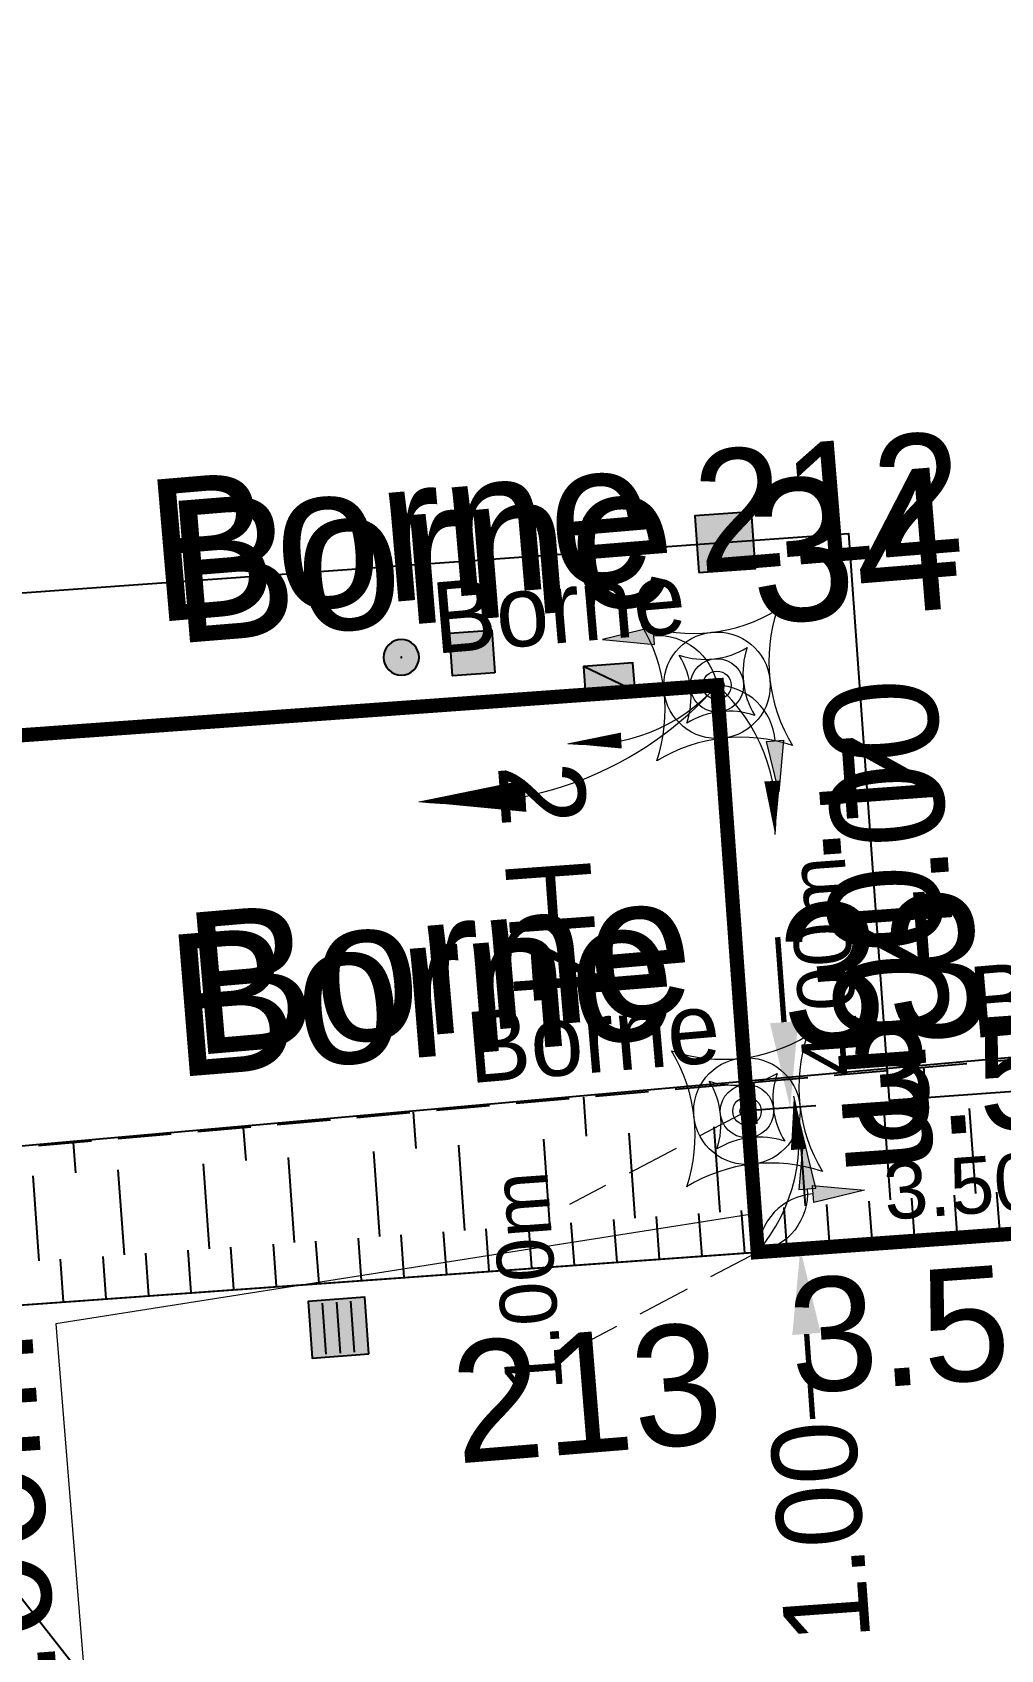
# Model space of a CAD drawing. Header units: metres. Extents: x 1851758 to 1852050, y 5187822 to 5188223.
# Drawn here: x 1851935.4 to 1851942.22, y 5187912.56 to 5187923.95 of the extents above; entities that cross this region are included whole.
import ezdxf

# ---------------------------------------------------------------- set-up
doc = ezdxf.new("R2010")
doc.units = ezdxf.units.M
doc.header["$LTSCALE"] = 2.5
doc.header["$PDMODE"] = 35
doc.header["$PDSIZE"] = 0.03
doc.linetypes.add('L8', pattern=[0.225, 0.15, -0.075])
doc.layers.get('0').update_dxf_attribs({"linetype": 'CONTINUOUS', "lineweight": 30})
doc.layers.get('Defpoints').update_dxf_attribs({"linetype": 'CONTINUOUS'})
for name, color, linetype, plot in [('N', 1, 'CONTINUOUS', False), ('PRO_PAR_CONT_DA', 40, 'CONTINUOUS', False), ('PRO_PAR_CONT_DA_D', 7, 'CONTINUOUS', False)]:
    doc.layers.add(name, color=color, linetype=linetype, plot=plot)
for name, color, linetype in [('PFM_VRD ET 2D', 7, 'CONTINUOUS'), ('PRO_PAR_N', 6, 'CONTINUOUS'), ('PRO_PAR_N_DA', 6, 'CONTINUOUS'), ('PRO_RES_EU_TXT', 34, 'CONTINUOUS'), ('PRO_RES_TEL_TXT', 84, 'CONTINUOUS'), ('PRO_VOI', 7, 'CONTINUOUS'), ('PRO_VOI_TAMPON', 5, 'CONTINUOUS')]:
    doc.layers.add(name, color=color, linetype=linetype)
for name, color, linetype, lineweight in [('PRO_IMP_REP', 6, 'CONTINUOUS', 15), ('PRO_IMP_REP_VENTE', 6, 'CONTINUOUS', 15), ('PRO_PAR', 1, 'CONTINUOUS', 35), ('PRO_PAR_COT', 200, 'CONTINUOUS', 20), ('PRO_PAR_COT_DA', 150, 'CONTINUOUS', 20), ('PRO_PAR_COT_VENTE', 150, 'CONTINUOUS', 20), ('PRO_PAR_DA', 1, 'CONTINUOUS', 35), ('PRO_PAR_P', 7, 'CONTINUOUS', 70), ('PRO_PAR_P_DA', 7, 'CONTINUOUS', 70), ('PRO_PAR_SURF', 157, 'CONTINUOUS', 20), ('Z', 7, 'CONTINUOUS', 9)]:
    doc.layers.add(name, color=color, linetype=linetype, lineweight=lineweight)
doc.styles.add('_ECRITURE', font='NEWSGOTN.TTF')
doc.styles.add('Ecriture', font='NEWSGOTN.TTF')
doc.styles.add('SIMPLEX', font='SIMPLEX.SHX', dxfattribs={"oblique": 27})
doc.styles.get("Standard").update_dxf_attribs({"font": 'arial.ttf'})
doc.dimstyles.get("Standard").update_dxf_attribs({"dimtxt": 0.18, "dimasz": 0.18, "dimexe": 0.18, "dimexo": 0.0625, "dimgap": 0.09, "dimtad": 0, "dimtih": 1, "dimtoh": 1, "dimdec": 4, "dimzin": 0, "dimdsep": 46, "dimtxsty": 'Standard', "dimcen": 0.09, "dimadec": 0, "dimazin": 0, "dimtfac": 1, "dimtdec": 4, "dimtofl": 0, "dimtmove": 0, "dimatfit": 3, "dimfxl": 0, "dimtolj": 1, "dimtzin": 0, "dimarcsym": 0})
doc.dimstyles.new('Voirie', dxfattribs={"dimtxt": 0.6, "dimasz": 0.6, "dimexe": 0.18, "dimexo": 0.0625, "dimgap": 0, "dimtad": 0, "dimzin": 0, "dimdsep": 46, "dimtxsty": 'Ecriture', "dimcen": 0.04, "dimclrd": 256, "dimclre": 256, "dimclrt": 256, "dimaunit": 2, "dimadec": 3, "dimazin": 0, "dimtfac": 1, "dimtofl": 0, "dimtmove": 0, "dimatfit": 0, "dimfxl": 0, "dimtolj": 1, "dimtzin": 0, "dimlwd": -1, "dimarcsym": 0})

# ---------------------------------------------------------------- blocks, each defined once
blk = doc.blocks.new('ASS02')
h = blk.add_hatch(color=256)
h.dxf.hatch_style = 1
h.paths.add_polyline_path([(0.5, -0.5), (0.5, 0.5), (-0.5, 0.5), (-0.5, -0.5)])
blk.add_lwpolyline([(0.5, -0.5), (0.5, 0.5), (-0.5, 0.5), (-0.5, -0.5)], close=True)
blk = doc.blocks.new('ASS07')
h = blk.add_hatch(color=256)
h.dxf.hatch_style = 1
h.paths.add_polyline_path([(0.5, -0.5), (0.5, 0.5), (-0.5, 0.5), (-0.5, -0.5)])
for p, q in [((-0.25, -0.45), (-0.25, 0.45)), ((0, -0.45), (0, 0.45)), ((0.25, -0.45), (0.25, 0.45))]:
    blk.add_line(p, q)
blk.add_lwpolyline([(0.5, -0.5), (0.5, 0.5), (-0.5, 0.5), (-0.5, -0.5)], close=True)
blk = doc.blocks.new('fleche cote')
blk.add_hatch(color=0).paths.add_polyline_path([(-0.524, -0.399), (-0.524, -0.55), (-0.975, -0.475)])
at = {"color": 0}
blk.add_lwpolyline([(-0.524, -0.475, 0.385882), (0, 0)], format="xyb", dxfattribs=at)
blk.add_lwpolyline([(-0.524, -0.399), (-0.524, -0.55), (-0.975, -0.475)], close=True, dxfattribs=at)
blk = doc.blocks.new('fleche cote2')
blk.add_hatch(color=0).paths.add_polyline_path([(-0.524, 0.399), (-0.524, 0.55), (-0.975, 0.475)])
at = {"color": 0}
blk.add_lwpolyline([(-0.524, 0.399), (-0.524, 0.55), (-0.975, 0.475)], close=True, dxfattribs=at)
blk.add_lwpolyline([(-0.524, 0.475, -0.385882), (0, 0)], format="xyb", dxfattribs=at)
blk = doc.blocks.new('ASS03')
h = blk.add_hatch(color=256)
h.dxf.hatch_style = 1
edge = h.paths.add_edge_path()
edge.add_arc((0, 0), 0.5, 0, 360)
for radius in [0.5, 0.01]:
    blk.add_circle((0, 0), radius)
blk = doc.blocks.new('TCPOINT')
blk.add_point((0, 0))
at = {"layer": 'N'}
blk.add_attdef('MAT', (0.2, 0.2), '', height=0.34, dxfattribs=at)
at = {"layer": 'Z', "style": 'SIMPLEX'}
blk.add_attdef('ALT', (0.2, -0.54), '', height=0.34, dxfattribs=at)
blk = doc.blocks.new('*D98')
at = {"layer": 'Defpoints', "color": 0}
for p in [(1851940.438, 5187916.357), (1851940.51, 5187915.359), (1851940.81, 5187915.381)]:
    blk.add_point(p, dxfattribs=at)
at = {"layer": 'PRO_PAR_P'}
for p, q in [((1851940.695, 5187916.977), (1851940.652, 5187917.575)), ((1851940.853, 5187914.783), (1851940.896, 5187914.184))]:
    blk.add_line(p, q, dxfattribs=at)
at = {"layer": 'PRO_PAR_P', "lineweight": -2}
for p, q in [((1851940.5, 5187916.361), (1851940.918, 5187916.391)), ((1851940.572, 5187915.364), (1851940.99, 5187915.394))]:
    blk.add_line(p, q, dxfattribs=at)
at = {"layer": 'PRO_PAR_P'}
for points in [[(1851940.596, 5187916.97), (1851940.795, 5187916.984), (1851940.738, 5187916.378)], [(1851940.753, 5187914.775), (1851940.953, 5187914.79), (1851940.81, 5187915.381)]]:
    blk.add_solid(points, dxfattribs=at)
at = {"layer": 'PRO_PAR_P', "insert": (1851940.953, 5187913.389), "char_height": 0.6, "attachment_point": 5, "rotation": 94.1089, "style": 'Ecriture'}
blk.add_mtext('\\A1;1.00', dxfattribs=at)
blk = doc.blocks.new('BORNE IMP')
at = {"layer": 'PRO_IMP_REP'}
for radius in [0.375, 0.1]:
    blk.add_circle((0, 0), radius, dxfattribs=at)
for centre, start, end in [((-0.047, 1.518), 246.9187, 296.6535), ((-1.518, -0.047), 336.9187, 26.6535), ((1.518, 0.047), 156.9187, 206.6535), ((0.047, -1.518), 66.9187, 116.6535)]:
    blk.add_arc(centre, 1.144, start, end, dxfattribs=at)
blk = doc.blocks.new('PAR REP VENTE')
at = {"layer": 'PRO_IMP_REP_VENTE'}
for radius in [0.375, 0.1]:
    blk.add_circle((0, 0), radius, dxfattribs=at)
for centre, start, end in [((-0.17, 1.509), 251.5595, 301.2943), ((1.509, 0.17), 161.5595, 211.2943), ((-1.509, -0.17), 341.5595, 31.2943), ((0.17, -1.509), 71.5595, 121.2943)]:
    blk.add_arc(centre, 1.144, start, end, dxfattribs=at)
blk = doc.blocks.new('PRO_PAR_COT_02B')
at = {"layer": 'PRO_PAR_COT_DA'}
blk.add_lwpolyline([(-2.153, -0.666, 0, 0.225, 0), (-1.401, -0.68, 0.225, 0.225, 0)], format="xyseb", dxfattribs=at)
blk.add_arc((-1.72, 1.75), 2.454, 259.8455, 314.5074, dxfattribs=at)

msp = doc.modelspace()

# ---------------------------------------------------------------- hatches: boundary and pattern name
at = {"layer": 'PRO_VOI_TAMPON'}
h = msp.add_hatch(color=256, dxfattribs=at)
h.dxf.hatch_style = 1
h.paths.add_polyline_path([(1851939.297, 5187919.283), (1851939.646, 5187919.308), (1851939.631, 5187919.507), (1851939.282, 5187919.482)])

# ---------------------------------------------------------------- linework, layer by layer
at = {"layer": 'PFM_VRD ET 2D', "flags": 128}
msp.add_lwpolyline([(1851980.49, 5187910.708), (1851980.066, 5187919.699), (1851980.048, 5187919.724), (1851979.749, 5187920.141), (1851979.212, 5187920.001), (1851978.326, 5187919.019), (1851977.938, 5187918.585), (1851977.197, 5187918.557), (1851968.303, 5187918.184), (1851965.225, 5187918.098), (1851953.947, 5187917.47), (1851947.155, 5187917.145), (1851946.76, 5187917.12), (1851946.181, 5187917.077), (1851930.367, 5187915.66)], dxfattribs=at)
at = {"layer": 'PRO_PAR', "const_width": 0.1, "flags": 128}
msp.add_lwpolyline([(1851911.879, 5187917.313), (1851911.879, 5187917.313), (1851940.223, 5187919.349), (1851940.51, 5187915.359), (1851947.492, 5187915.861), (1851947.205, 5187919.851), (1851975.449, 5187921.88), (1851974.252, 5187941.929), (1851857.114, 5187933.514)], dxfattribs=at)
at = {"layer": 'PRO_PAR_CONT_DA', "flags": 128}
msp.add_lwpolyline([(1851910.44, 5187937.345), (1851942.275, 5187939.632), (1851974.252, 5187941.929), (1851975.449, 5187921.88), (1851947.205, 5187919.851), (1851947.492, 5187915.861), (1851944.001, 5187915.61), (1851940.51, 5187915.359), (1851940.223, 5187919.349), (1851911.879, 5187917.313)], dxfattribs=at)
msp.add_lwpolyline([(1851911.879, 5187917.313), (1851940.223, 5187919.349), (1851940.51, 5187915.359), (1851944.001, 5187915.61), (1851942.275, 5187939.632), (1851910.44, 5187937.345)], close=True, dxfattribs=at)
at = {"layer": 'PRO_PAR_CONT_DA_D', "flags": 128}
msp.add_lwpolyline([(1851912.805, 5187918.382), (1851941.149, 5187920.418), (1851941.435, 5187916.429), (1851942.932, 5187916.536), (1851941.349, 5187938.563), (1851911.51, 5187936.419)], close=True, dxfattribs=at)
at = {"layer": 'PRO_PAR_COT_DA', "flags": 128}
msp.add_lwpolyline([(1851940.485, 5187915.628), (1851935.567, 5187914.853), (1851935.828, 5187911.638)], dxfattribs=at)
at = {"layer": 'PRO_PAR_COT_VENTE'}
for points in [[(1851939.173, 5187918.94, 0, 0.112, 0), (1851939.549, 5187918.96, 0.112, 0.112, 0)], [(1851940.632, 5187918.299, 0, 0.112, 0), (1851940.612, 5187918.675, 0.112, 0.112, 0)], [(1851940.764, 5187916.457, 0, 0.112, 0), (1851940.799, 5187916.082, 0.112, 0.112, 0)]]:
    msp.add_lwpolyline(points, format="xyseb", dxfattribs=at)
at = {"layer": 'PRO_PAR_COT_VENTE', "linetype": 'L8', "flags": 128}
for points in [[(1851940.434, 5187916.351), (1851939.185, 5187915.693)], [(1851940.51, 5187915.359), (1851939.257, 5187914.699)]]:
    msp.add_lwpolyline(points, dxfattribs=at)
at = {"layer": 'PRO_PAR_COT_VENTE'}
for centre, start, end in [((1851939.302, 5187920.16), 263.9544, 318.6163), ((1851939.412, 5187918.428), 353.9544, 48.6163), ((1851939.575, 5187916.155), 319.6016, 14.2634)]:
    msp.add_arc(centre, 1.227, start, end, dxfattribs=at)
at = {"layer": 'PRO_PAR_DA', "flags": 128}
msp.add_lwpolyline([(1851911.879, 5187917.313), (1851911.879, 5187917.313), (1851940.223, 5187919.349), (1851940.51, 5187915.359), (1851947.492, 5187915.861), (1851947.205, 5187919.851), (1851975.449, 5187921.88), (1851974.252, 5187941.929), (1851857.114, 5187933.514)], dxfattribs=at)
at = {"layer": 'PRO_PAR_SURF', "flags": 128}
for points in [[(1851942.275, 5187939.632), (1851910.44, 5187937.345), (1851911.879, 5187917.313), (1851940.223, 5187919.349), (1851940.51, 5187915.359), (1851944.001, 5187915.61)], [(1851979.459, 5187919.524), (1851978.181, 5187918.066), (1851896.96, 5187912.231), (1851896.78, 5187914.725), (1851884.811, 5187913.865), (1851885.671, 5187901.896), (1851897.64, 5187902.755), (1851899.225, 5187880.697), (1851981.487, 5187886.528)]]:
    msp.add_lwpolyline(points, close=True, dxfattribs=at)
at = {"layer": 'PRO_VOI', "color": 32}
for p, q in [((1851941.702, 5187916.347, 220.436), (1851941.679, 5187916.661, 297.398)), ((1851940.503, 5187916.261, 224.106), (1851940.482, 5187916.555, 297.398)), ((1851939.304, 5187916.175, 227.9), (1851939.285, 5187916.449, 297.398)), ((1851942.045, 5187915.771, 73.178), (1851942.002, 5187916.369, 219.534)), ((1851936.907, 5187916.003, 235.886), (1851936.89, 5187916.237, 297.398)), ((1851938.105, 5187916.089, 231.824), (1851938.087, 5187916.343, 297.398)), ((1851940.246, 5187915.641, 75.013), (1851940.203, 5187916.24, 225.039)), ((1851940.846, 5187915.684, 74.391), (1851940.803, 5187916.283, 223.173)), ((1851941.445, 5187915.727, 73.78), (1851941.402, 5187916.326, 221.339)), ((1851935.708, 5187915.917, 240.093), (1851935.692, 5187916.131, 297.398)), ((1851939.047, 5187915.555, 76.288), (1851939.004, 5187916.154, 228.864)), ((1851939.647, 5187915.598, 75.645), (1851939.604, 5187916.197, 226.935)), ((1851937.249, 5187915.426, 78.285), (1851937.206, 5187916.024, 234.853)), ((1851937.849, 5187915.469, 77.608), (1851937.806, 5187916.068, 232.822)), ((1851938.448, 5187915.512, 76.942), (1851938.405, 5187916.111, 230.826)), ((1851935.451, 5187915.297, 80.388), (1851935.408, 5187915.895, 241.163)), ((1851936.05, 5187915.34, 79.674), (1851936.007, 5187915.938, 239.022)), ((1851936.65, 5187915.383, 78.973), (1851936.607, 5187915.981, 236.919)), ((1851942.216, 5187915.482), (1851942.194, 5187915.781, 73.029)), ((1851940.717, 5187915.374), (1851940.696, 5187915.674, 74.546)), ((1851941.017, 5187915.396), (1851940.996, 5187915.695, 74.237)), ((1851941.317, 5187915.417), (1851941.295, 5187915.717, 73.931)), ((1851941.617, 5187915.439), (1851941.595, 5187915.738, 73.628)), ((1851941.916, 5187915.461), (1851941.895, 5187915.76, 73.327)), ((1851939.219, 5187915.267), (1851939.197, 5187915.566, 76.126)), ((1851939.519, 5187915.288), (1851939.497, 5187915.588, 75.805)), ((1851939.818, 5187915.31), (1851939.797, 5187915.609, 75.486)), ((1851940.118, 5187915.331), (1851940.096, 5187915.631, 75.17)), ((1851940.418, 5187915.353), (1851940.396, 5187915.652, 74.856)), ((1851937.72, 5187915.159), (1851937.699, 5187915.458, 77.775)), ((1851938.02, 5187915.181), (1851937.998, 5187915.48, 77.44)), ((1851938.32, 5187915.202), (1851938.298, 5187915.501, 77.107)), ((1851938.619, 5187915.224), (1851938.598, 5187915.523, 76.777)), ((1851938.919, 5187915.245), (1851938.898, 5187915.544, 76.45)), ((1851935.922, 5187915.03), (1851935.901, 5187915.329, 79.851)), ((1851936.222, 5187915.051), (1851936.2, 5187915.351, 79.498)), ((1851936.521, 5187915.073), (1851936.5, 5187915.372, 79.147)), ((1851936.821, 5187915.095), (1851936.8, 5187915.394, 78.8)), ((1851937.121, 5187915.116), (1851937.099, 5187915.415, 78.455)), ((1851937.421, 5187915.138), (1851937.399, 5187915.437, 78.114)), ((1851935.622, 5187915.008), (1851935.601, 5187915.308, 80.208))]:
    msp.add_line(p, q, dxfattribs=at)
at = {"layer": 'PRO_VOI', "color": 34, "linetype": 'L8', "elevation": 297.398, "flags": 128}
msp.add_lwpolyline([(1851885.253, 5187907.718), (1851884.54, 5187913.845, -0.395782), (1851884.789, 5187914.18), (1851896.718, 5187915.593, -0.445633), (1851897.637, 5187914.786), (1851897.678, 5187913.071), (1851915.03, 5187914.494), (1851930.367, 5187915.66), (1851947.155, 5187917.145), (1851965.225, 5187918.098), (1851977.197, 5187918.557), (1851979.554, 5187920.246)], format="xyb", dxfattribs=at)
at = {"layer": 'PRO_VOI', "flags": 128}
msp.add_lwpolyline([(1851912.166, 5187913.323), (1851940.51, 5187915.359)], dxfattribs=at)
at = {"layer": 'PRO_VOI_TAMPON', "color": 1, "flags": 128}
msp.add_lwpolyline([(1851939.297, 5187919.283), (1851939.646, 5187919.308), (1851939.631, 5187919.507), (1851939.282, 5187919.482)], close=True, dxfattribs=at)
msp.add_lwpolyline([(1851939.646, 5187919.308), (1851939.282, 5187919.482)], dxfattribs=at)

# ---------------------------------------------------------------- block references
at = {"layer": 'PRO_IMP_REP', "rotation": 4.640794973642308}
for p in [(1851940.223, 5187919.349), (1851940.434, 5187916.351)]:
    msp.add_blockref('BORNE IMP', p, dxfattribs=at)
at = {"layer": 'PRO_IMP_REP_VENTE', "xscale": 0.5, "yscale": 0.5, "zscale": 0.5}
for p in [(1851940.223, 5187919.349), (1851940.434, 5187916.351)]:
    msp.add_blockref('PAR REP VENTE', p, dxfattribs=at)
at = {"layer": 'PRO_PAR_COT', "xscale": 0.8, "yscale": 0.8, "zscale": 0.8}
for name, p, rotation in [('fleche cote2', (1851940.223, 5187919.349), 4.108931492008931), ('fleche cote', (1851940.223, 5187919.349), 94.1089314841152), ('fleche cote2', (1851940.51, 5187915.359), 274.1089314841152), ('fleche cote', (1851940.51, 5187915.359), 184.1089315122225)]:
    msp.add_blockref(name, p, dxfattribs=dict(at, rotation=rotation))
at = {"layer": 'PRO_PAR_COT_DA', "rotation": 4.108931487551785}
msp.add_blockref('PRO_PAR_COT_02B', (1851940.223, 5187919.349), dxfattribs=at)
at = {"layer": 'PRO_PAR_P'}
ref = msp.add_blockref('TCPOINT', (1851940.223, 5187919.349), dxfattribs=dict(at, rotation=89.95836008128018))
ref.add_attrib('MAT', '34', (1851940.485, 5187919.778), dxfattribs={"layer": 'PRO_PAR_N', "lineweight": -2, "height": 1, "rotation": 4.6408, "style": 'Ecriture'})
ref = msp.add_blockref('TCPOINT', (1851940.438, 5187916.357), dxfattribs=dict(at, rotation=89.95836008128018))
ref.add_attrib('MAT', '33', (1851940.7, 5187916.786), dxfattribs={"layer": 'PRO_PAR_N', "lineweight": -2, "height": 1, "rotation": 4.6408, "style": 'Ecriture'})
at = {"layer": 'PRO_PAR_P_DA'}
ref = msp.add_blockref('TCPOINT', (1851940.223, 5187919.349), dxfattribs=dict(at, xscale=2.5, yscale=2.5, zscale=2.5))
ref.add_attrib('MAT', '212', (1851940.098, 5187920.142), dxfattribs={"layer": 'PRO_PAR_N_DA', "height": 0.85, "rotation": 4.6408, "style": '_ECRITURE'})
ref = msp.add_blockref('TCPOINT', (1851940.51, 5187915.359), dxfattribs=dict(at, xscale=2.5, yscale=2.5, zscale=2.5))
ref.add_attrib('MAT', '213', (1851938.394, 5187913.87), dxfattribs={"layer": 'PRO_PAR_N_DA', "height": 0.85, "rotation": 4.6408, "style": '_ECRITURE'})
at = {"layer": 'PRO_VOI_TAMPON'}
for name, p, xscale, yscale, rotation in [('ASS02', (1851940.281, 5187920.356), 0.4, 0.4, 274.1089316045998), ('ASS03', (1851938, 5187919.546), -0.2499999999999999, 0.2499999999999999, 76.31239372912667), ('ASS02', (1851938.499, 5187919.576), -0.3, 0.3, 94.10893143013443), ('ASS07', (1851937.558, 5187914.827), 0.4, 0.4, 4.108931401097488)]:
    msp.add_blockref(name, p, dxfattribs=dict(at, xscale=xscale, yscale=yscale, rotation=rotation))

# ---------------------------------------------------------------- texts
at = {"layer": 'PRO_IMP_REP', "style": '_ECRITURE'}
for s, p in [('Borne', (1851936.258, 5187919.792)), ('Borne ', (1851936.532, 5187916.744))]:
    msp.add_text(s, height=1, rotation=4.8887, dxfattribs=at).set_placement(p)
at = {"layer": 'PRO_IMP_REP_VENTE', "style": '_ECRITURE'}
for s, p in [('Borne', (1851938.241, 5187919.571)), ('Borne ', (1851942.024, 5187916.865)), ('Borne ', (1851938.483, 5187916.547))]:
    msp.add_text(s, height=0.5, rotation=4.8887, dxfattribs=at).set_placement(p)
at = {"layer": 'PRO_PAR_COT', "char_height": 0.8, "attachment_point": 5, "style": 'Ecriture'}
for s, insert, rotation in [('\\A1;4.00', (1851941.437, 5187918.357), 94.1089), ('\\A1;3.50', (1851942.196, 5187916.61), 4.1089)]:
    msp.add_mtext(s, dxfattribs=dict(at, insert=insert, rotation=rotation))
at = {"layer": 'PRO_PAR_COT_DA', "char_height": 0.8, "attachment_point": 5}
for s, insert, rotation in [('\\A1;4.00m', (1851941.42, 5187917.464), 274.1089), ('\\A1;3.50m', (1851942.279, 5187914.868), 4.1089), ('\\A1;1.00m', (1851935.116, 5187913.241), 94.1089)]:
    msp.add_mtext(s, dxfattribs=dict(at, insert=insert, rotation=rotation))
at = {"layer": 'PRO_PAR_COT_VENTE', "char_height": 0.4, "attachment_point": 5}
for s, insert, rotation in [('\\A1;4.00m', (1851940.98, 5187917.369), 94.1089), ('\\A1;3.50m', (1851942.172, 5187915.838), 4.1089), ('\\A1;1.00m', (1851938.886, 5187915.15), 94.1089)]:
    msp.add_mtext(s, dxfattribs=dict(at, insert=insert, rotation=rotation))
at = {"layer": 'PRO_PAR_N', "style": '_ECRITURE'}
for p in [(1851936.403, 5187919.642), (1851936.403, 5187916.589)]:
    msp.add_text('Borne', height=1, rotation=4.6408, dxfattribs=at).set_placement(p)
at = {"layer": 'PRO_RES_TEL_TXT', "linetype": 'Continuous', "ltscale": 0.2, "style": 'Ecriture'}
msp.add_text('2 H4', height=0.6, rotation=274.1089, dxfattribs=at).set_placement((1851938.68, 5187918.786))

# ---------------------------------------------------------------- dimensions: what is measured, and where the dimension line sits
at = {"layer": 'PRO_PAR_P'}
dim = msp.add_aligned_dim(p1=(1851940.438, 5187916.357), p2=(1851940.51, 5187915.359), distance=0.301, dimstyle='Voirie', dxfattribs=at)
dim.commit()
dim.dimension.update_dxf_attribs({"geometry": '*D98', "text_midpoint": (1851940.953, 5187913.389)})

# ---------------------------------------------------------------- leaders
at = {"layer": 'PRO_RES_EU_TXT', "linetype": 'Continuous'}
msp.add_leader([(1851936.845, 5187910.987), (1851930.3, 5187919.313)], dimstyle='Standard', override={"dimscale": 1, "dimasz": 1, "dimgap": 0.09, "dimtad": 0, "dimclrd": 0}, dxfattribs=at)

doc.saveas('drawing.dxf')
